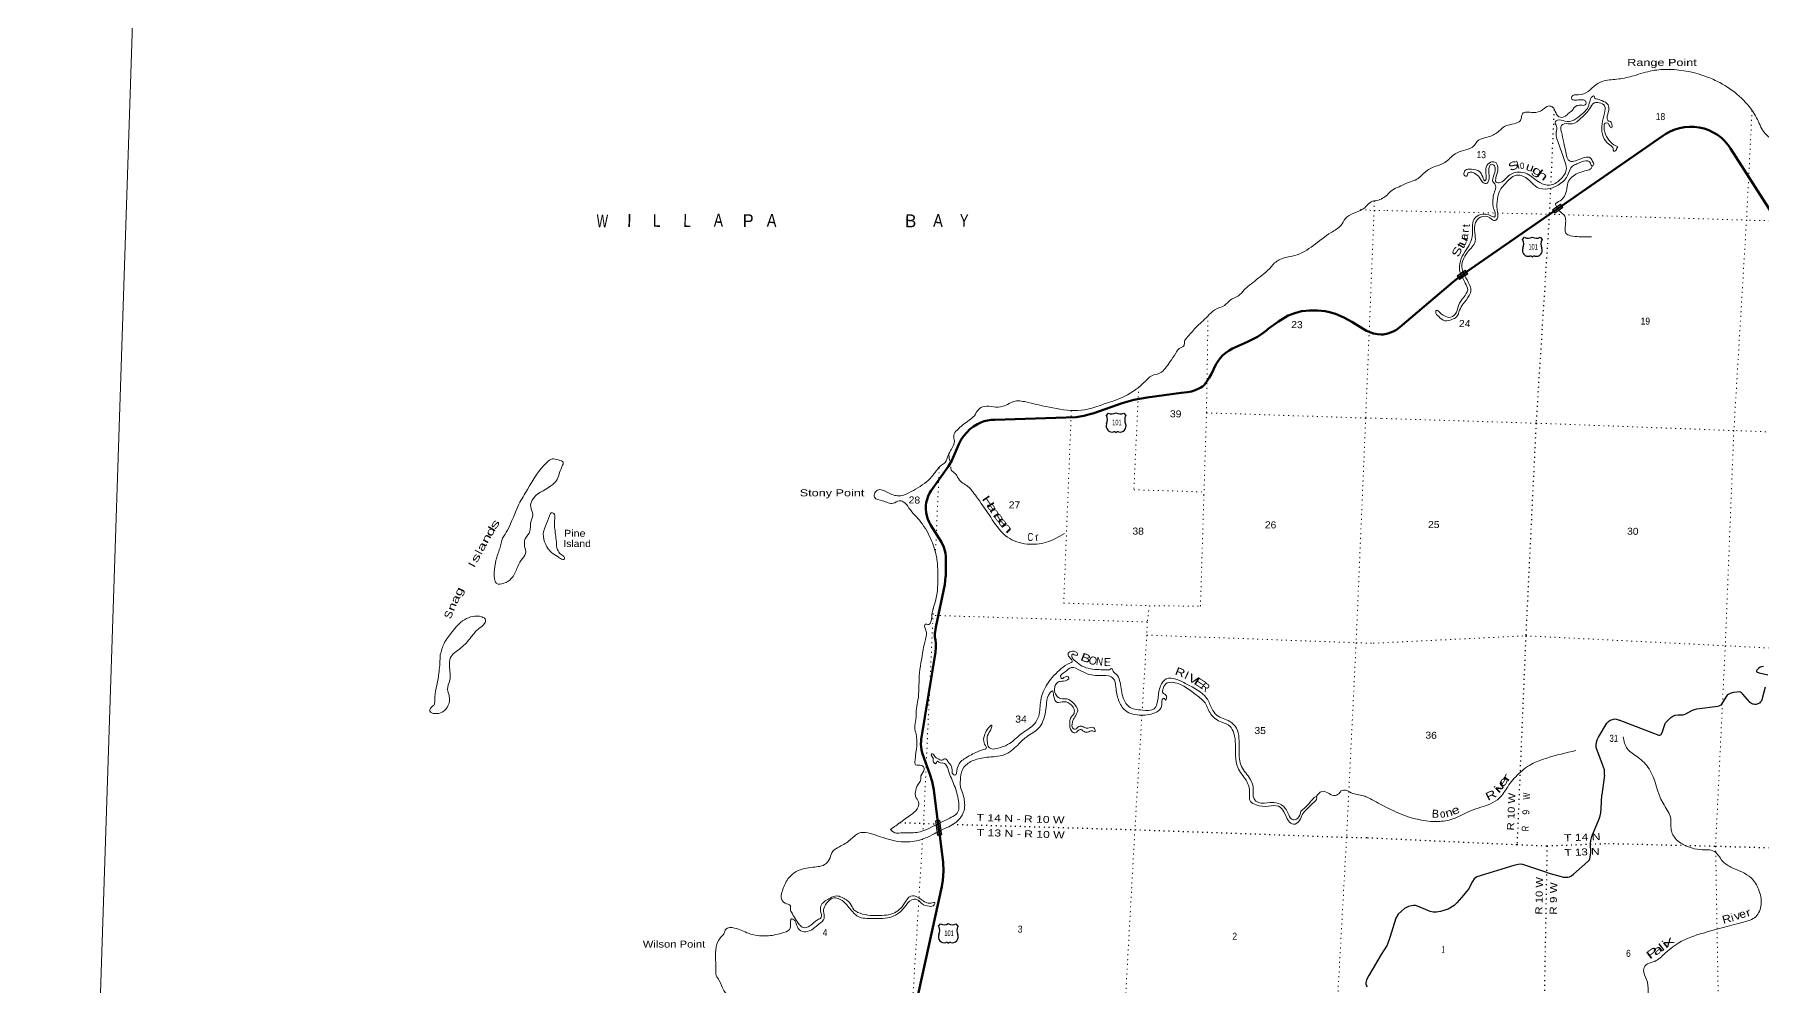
# Model space of a CAD drawing. Header units: feet. Extents: x -757852 to -501257, y -360805 to -170898.
# Drawn here: x -757852 to -714671, y -303738 to -279945 of the extents above; entities that cross this region are included whole.
import ezdxf
from ezdxf.enums import TextEntityAlignment as Align

# ---------------------------------------------------------------- set-up
doc = ezdxf.new("R2010")
doc.units = ezdxf.units.FT
doc.header["$LTSCALE"] = 80
doc.linetypes.add('DOTTED', pattern=[1.5, 0.3, -1.2])
for name, color, linetype, lineweight in [('16', 7, 'Continuous', 25), ('20', 7, 'Continuous', 70), ('29', 7, 'Continuous', 25), ('39', 7, 'Continuous', 13), ('4', 7, 'Continuous', 13), ('41', 7, 'Continuous', 13), ('57', 7, 'Continuous', 13), ('6', 7, 'DOTTED', 25), ('7', 7, 'DOTTED', 13)]:
    doc.layers.add(name, color=color, linetype=linetype, lineweight=lineweight)
doc.layers.add('42', color=7, linetype='Continuous')

msp = doc.modelspace()

# ---------------------------------------------------------------- linework, layer by layer
at = {"layer": '16'}
for p, q in [((-720664.41, -285071.01), (-720613.1, -285012.25)), ((-720421.34, -285006.28), (-720421.62, -285006.48)), ((-720229.25, -285012.16), (-720177.86, -285071.01)), ((-731066.4, -289463.56), (-731015.09, -289404.8)), ((-730823.33, -289398.83), (-730823.61, -289399.03)), ((-730631.24, -289404.71), (-730579.85, -289463.56)), ((-735260.94, -302230.15), (-735209.63, -302171.39)), ((-735017.87, -302165.42), (-735018.15, -302165.62)), ((-734825.78, -302171.3), (-734774.39, -302230.15))]:
    msp.add_line(p, q, dxfattribs=at)
for centre, radius, start, end in [((-720518.2, -285336.54), 151.42, 159.09177, 283.81923), ((-720857.39, -285181.64), 222.05, 332.97043, 29.75871), ((-720522.02, -284854.59), 182.07, 239.97227, 303.45418), ((-720320.24, -284855.09), 181.52, 236.33975, 300.08743), ((-720320.25, -284854.59), 182.07, 236.54582, 236.59441), ((-720324.08, -285336.54), 151.42, 256.18077, 20.90823), ((-719984.89, -285181.64), 222.05, 150.24129, 207.02957), ((-730920.19, -289729.09), 151.42, 159.09177, 283.81923), ((-731259.38, -289574.19), 222.05, 332.97043, 29.75871), ((-730924.01, -289247.14), 182.07, 239.97227, 303.45418), ((-730722.23, -289247.64), 181.52, 236.33975, 300.08743), ((-730722.24, -289247.14), 182.07, 236.54582, 236.59441), ((-730726.07, -289729.09), 151.42, 256.18077, 20.90823), ((-730386.88, -289574.19), 222.05, 150.24129, 207.02957), ((-735453.92, -302340.78), 222.05, 332.97043, 29.75871), ((-735118.55, -302013.73), 182.07, 239.97227, 303.45418), ((-734916.77, -302014.23), 181.52, 236.33975, 300.08743), ((-734916.78, -302013.73), 182.07, 236.54582, 236.59441), ((-734581.42, -302340.78), 222.05, 150.24129, 207.02957), ((-735114.73, -302495.68), 151.42, 159.09177, 283.81923), ((-734920.61, -302495.68), 151.42, 256.18077, 20.90823)]:
    msp.add_arc(centre, radius, start, end, dxfattribs=at)
for centre, major_axis, start_param, end_param in [((-720462.86, -285535.36), (-19.56, 51.67), 4.95877769, 6.28318531), ((-720379.41, -285535.36), (19.56, 51.67), 0, 1.32637542), ((-730864.85, -289927.91), (-19.56, 51.67), 4.95877769, 6.28318531), ((-730781.4, -289927.91), (19.56, 51.67), 0, 1.32637542), ((-735059.39, -302694.5), (-19.56, 51.67), 4.95877769, 6.28318531), ((-734975.94, -302694.5), (19.56, 51.67), 0, 1.32637542)]:
    msp.add_ellipse(centre, major_axis=major_axis, ratio=0.929097, start_param=start_param, end_param=end_param, dxfattribs=at)
at = {"layer": '20'}
for points in [[(-712141.31, -287982.52), (-715468.69, -282794.49), (-715521.84, -282716.62), (-715585.48, -282639.27), (-715606.02, -282614.31), (-715631.06, -282590.74), (-715696.36, -282529.29), (-715795.05, -282454.21), (-715901.05, -282389.86), (-716013.19, -282336.94), (-716130.25, -282296.03), (-716250.95, -282267.58), (-716373.96, -282251.9), (-716497.93, -282249.17), (-716621.51, -282259.42), (-716743.34, -282282.52), (-716862.09, -282318.23), (-716976.46, -282366.16), (-717085.19, -282425.78), (-717156.86, -282473.81), (-719683.71, -284227.03), (-722062.88, -285877.79), (-722278, -286027.05), (-722412, -286136.05), (-723730, -287258.05), (-723774.4, -287289.32), (-723834.16, -287331.26), (-723897.99, -287366.72), (-723965.16, -287395.31), (-724034.96, -287416.73), (-724063.55, -287423.26), (-724151.23, -287442.71)], [(-729036.25, -288882.71), (-729035.47, -288882.59), (-728938.76, -288863.31), (-728844.59, -288834.03), (-728754, -288795.06), (-728708.37, -288769.58), (-728665.65, -288739.46), (-728626.32, -288705.05), (-728613.64, -288692.28), (-728560.73, -288626.82), (-728494.66, -288528.21), (-728439.25, -288423.23), (-728332.08, -288195.3), (-728282.56, -288114.03), (-728222.56, -288035.08), (-728154.64, -287962.84), (-728079.53, -287898.09), (-727998.07, -287841.55), (-727911.15, -287793.83), (-727538.33, -287625.36), (-727293.28, -287496.82), (-727159.84, -287412.17), (-727058.44, -287337.37), (-727019.75, -287304.18), (-726765.07, -287114.92), (-726521.09, -286968.74), (-726359.96, -286906.92), (-726193.25, -286862.29), (-726176.57, -286858.84), (-725984.64, -286839.11), (-725791.71, -286839.55), (-725599.87, -286860.15), (-725492.38, -286880.72), (-725344.22, -286927.32), (-725133.53, -287014.61), (-724933.12, -287123.45), (-724652.51, -287299.14), (-724568.16, -287346.68), (-724479.29, -287385.15), (-724386.9, -287414.11), (-724291.98, -287433.26), (-724195.58, -287442.38), (-724151.23, -287442.71)], [(-736009.88, -305030.27), (-735182.02, -301238.83), (-735154.76, -301079.26), (-735137.03, -300855.52), (-735142.78, -300631.15), (-735228.67, -299976.5), (-735233.73, -299951.5), (-735237.09, -299926.5), (-735278.92, -299615.22), (-735282.28, -299590.22), (-735282.64, -299565.22), (-735379.9, -298823.94), (-735422.67, -298611.51), (-735476.79, -298433.96), (-735619.65, -298044.03), (-735667.69, -297898.12), (-735686.5, -297826.16), (-735697.68, -297752.62), (-735701.11, -297678.32), (-735696.76, -297604.07), (-735691.65, -297567.09), (-735340.63, -295386.23), (-735329.38, -295263.66), (-735330.31, -295172.59), (-735330.57, -295147.26), (-735332.31, -295122.59), (-735333.03, -295112.39), (-735339.27, -295071.14), (-735342.99, -295046.61), (-735348.56, -295021.14), (-735350.56, -295012), (-735354.43, -294977.26), (-735354.64, -294942.31), (-735352.81, -294923.87), (-735349.81, -294899.29), (-735346.11, -294873.87), (-735328.56, -294753.45), (-735104.78, -293688.36), (-735082.9, -293498.54), (-735081.94, -293482.02), (-735078.43, -293079.94), (-735079.91, -292992.31), (-735090.54, -292905.31), (-735110.21, -292819.9), (-735138.69, -292737.01), (-735175.69, -292657.56), (-735190.04, -292631.65), (-735458.67, -292203.13), (-735498.77, -292130.53), (-735531.07, -292054.13), (-735555.2, -291974.78), (-735570.9, -291893.35), (-735578.01, -291810.71), (-735576.44, -291727.79), (-735566.21, -291645.48), (-735547.43, -291564.7), (-735520.31, -291486.32), (-735485.15, -291411.2), (-735442.33, -291340.17), (-735438.2, -291334.14), (-735011.4, -290734.96), (-734927.76, -290590.61), (-734754.93, -290182.12), (-734748.89, -290169.2), (-734694.99, -290069.72), (-734631, -289976.43), (-734557.6, -289890.34), (-734475.6, -289812.39), (-734385.91, -289743.44), (-734289.5, -289684.24), (-734207.44, -289643.97), (-734121.61, -289612.49), (-734032.97, -289590.16), (-733942.48, -289577.22), (-733852.24, -289573.8), (-731819.63, -289504.67), (-731630.76, -289475.62), (-731445.96, -289426.98), (-731404.12, -289413.04), (-730670.1, -289161.97), (-730376.86, -289075.86), (-730049.6, -289014.55), (-729194.35, -288903.28), (-729036.25, -288882.71)]]:
    msp.add_lwpolyline(points, dxfattribs=at)
at = {"layer": '29'}
for p, q in [((-718617.8, -298459.26), (-718684.68, -298949.68)), ((-720036.22, -300895.71), (-720610.19, -300704.62))]:
    msp.add_line(p, q, dxfattribs=at)
for points in [[(-714640.03, -295741.58), (-714688.49, -295745.23), (-714724.14, -295756.21), (-714761.63, -295781.81), (-714797.29, -295814.74), (-714811.46, -295833.94), (-714816.49, -295847.66), (-714815.57, -295865.95), (-714810.55, -295872.35), (-714800.03, -295878.75), (-714753.4, -295895.22), (-714537.63, -295950.09)], [(-714603.46, -296257.36), (-714687.57, -296571.95), (-714697.63, -296597.57), (-714713.17, -296619.51), (-714728.71, -296635.97), (-714747.91, -296656.09), (-714782.65, -296676.21), (-714826.54, -296689.01), (-714861.28, -296689.93), (-714890.54, -296686.27), (-714910.66, -296681.69), (-714943.57, -296667.07), (-714971.91, -296648.78), (-714987.45, -296634.14), (-715159.34, -296429.29), (-715193.17, -296397.28), (-715216.94, -296384.48), (-715247.11, -296378.08), (-715312.03, -296378.99), (-715397.05, -296392.71), (-715480.26, -296417.4), (-715525.05, -296440.26), (-715549.74, -296461.3), (-715587.22, -296509.77), (-715689.62, -296681.69), (-715711.57, -296704.57), (-715748.13, -296721.93)], [(-718617.8, -298459.26), (-718614.42, -298383.61), (-718621.74, -298325.09), (-718669.28, -298193.4), (-718822.88, -297761.74), (-718829.28, -297703.21), (-718815.57, -297633.71), (-718798.19, -297577.01), (-718768.02, -297509.34), (-718555.91, -297154.5), (-718516.59, -297112.43), (-718476.37, -297085), (-718446.2, -297070.37), (-718392.25, -297053.9), (-718352.02, -297052.07), (-718321.85, -297059.39), (-718249.55, -297085.2)], [(-717291.59, -297449.19), (-717383.8, -297417.88), (-718249.55, -297085.2)], [(-717291.59, -297449.19), (-717257.62, -297458.12), (-717233.85, -297456.29), (-717220.14, -297452.64), (-717204.6, -297439.83), (-717191.8, -297423.37), (-717179.91, -297386.79), (-717103.11, -297167.31), (-717089.4, -297145.36), (-717071.11, -297119.75), (-716997.05, -297046.59), (-716959.57, -297013.67), (-716906.54, -296980.74), (-716854.42, -296958.8), (-716777.62, -296951.48), (-716656.94, -296947.82), (-716623.11, -296938.68), (-716588.37, -296920.39), (-716415.57, -296830.77), (-716370.77, -296812.47), (-716309.51, -296801.5), (-715786.54, -296735.66), (-715748.13, -296721.93)], [(-720036.22, -300895.71), (-719641.16, -301002.79), (-719578.06, -301010.1), (-719537.83, -301008.27), (-719494.87, -300995.47), (-719444.57, -300969.87), (-719392.47, -300933.29), (-719037.73, -300618.69), (-718993.83, -300569.3), (-718982.86, -300549.18), (-718971.9, -300508.95), (-718960.93, -300388.23), (-718964.59, -300161.43), (-718955.44, -300086.44), (-718931.67, -299993.16), (-718752.47, -299546.88), (-718727.78, -299475.54), (-718713.15, -299402.38), (-718697.62, -299287.15), (-718684.68, -298949.68)], [(-720610.19, -300704.62), (-720656.91, -300690.02), (-720724.56, -300682.71), (-720777.59, -300686.36), (-720885.47, -300711.97), (-721807.07, -300997.3), (-721871.08, -301048.51), (-721916.79, -301114.36), (-722019.19, -301304.58), (-722187.42, -301516.75), (-722308.1, -301652.1), (-722377.59, -301714.28), (-722527.53, -301809.39), (-722714.04, -301860.61), (-722816.44, -301878.9), (-722896.9, -301882.56), (-722977.36, -301867.92), (-723094.39, -301816.71), (-723291.87, -301728.92), (-723339.41, -301717.94), (-723390.61, -301714.28), (-723441.81, -301721.6), (-723518.61, -301743.55), (-723613.7, -301791.1), (-723686.84, -301853.29), (-723770.96, -301930.11), (-723833.13, -302028.88), (-723979.41, -302511.74), (-724052.56, -302701.96), (-724198.84, -302943.4), (-724506.04, -303462.84)], [(-724506.04, -303462.84), (-724566.38, -303576.24), (-724585.58, -303649.41), (-724585.58, -303675.01), (-724577.35, -303696.96), (-724565.46, -303722.57), (-724547.18, -303744.52)]]:
    msp.add_lwpolyline(points, dxfattribs=at)
at = {"layer": '39'}
msp.add_line((-735003.71, -290438.95), (-734990.46, -290587.88), dxfattribs=at)
for points in [[(-724040.93, -283953.65), (-724021.74, -283923.8), (-723993.43, -283893.44), (-723666.5, -283708.11), (-723469.62, -283622.84), (-723307.7, -283563.62), (-723082.97, -283365.31), (-722803.17, -283223.93), (-722610.28, -283144.66), (-722350.58, -282927.3), (-722144.69, -282840.02), (-721919.81, -282758.71), (-721764.04, -282588.5), (-721563.14, -282514.22), (-721305.3, -282399.86), (-721081.54, -282227.56), (-720720.73, -282090.06), (-720688.86, -281994.02), (-720669.95, -281925.99), (-720404, -281892.62), (-720163.09, -281823.29), (-720008.22, -281730.08), (-719917.18, -281757.95), (-719828.97, -281909.83), (-719754.85, -281999.73), (-719595.87, -281987.51), (-719511.98, -281906.4), (-719432.06, -281849.29), (-719376.16, -281772.21), (-719204.25, -281710.97), (-719101.26, -281702.83), (-719091.4, -281600.82), (-719167.43, -281578.92), (-719308.42, -281582.12), (-719430.46, -281558.28), (-719435.54, -281495.29), (-719273.6, -281450.07), (-719028.71, -281370.73), (-718832.95, -281199.46), (-718630.08, -281105.18), (-718263.15, -281055.68), (-717886.26, -280973.16), (-717415.43, -280847.51), (-717002.47, -280816.94), (-716047.21, -281006.63), (-715736.02, -281147.2), (-714870.94, -281931.01), (-714769.68, -282119.87), (-714684.43, -282299.75), (-713652.35, -283088.34), (-713469.08, -283279.08), (-713253, -283339.79), (-713120.97, -283360.6), (-713109, -283445.05)], [(-718286, -282754.05), (-718418, -282676.05), (-718564, -282493.05), (-718629, -282253.05), (-718600, -282158.05), (-718536, -282159.05), (-718488, -282233.05), (-718449, -282279.05), (-718426, -282253.05), (-718438, -282178.05), (-718465, -282119.05), (-718519, -282106.05), (-718551, -282040.05), (-718511, -281840.05), (-718529, -281701.05), (-718683, -281596.05), (-718822, -281553.05), (-718862, -281540.05), (-718873, -281481.05), (-718921, -281494.05), (-718987, -281619.05), (-719046, -281790.05), (-719185, -281937.05), (-719384, -282082.05), (-719606, -282110.05), (-719792, -282082.05), (-719850, -282131.05), (-719817, -282240.05), (-719824, -282393.05), (-719750, -282711.05), (-719620, -283090.05), (-719568, -283290.05), (-719725, -283571.05), (-719990, -283709.05), (-720236, -283645.05), (-720553, -283426.05), (-720771, -283382.05), (-721044, -283502.05), (-721233, -283646.05), (-721327, -283631.05), (-721330, -283518.05), (-721281, -283300.05), (-721329, -283152.05), (-721467, -283138.05), (-721571, -283256.05), (-721582, -283426.05), (-721578, -283559.05), (-721603, -283601.05), (-721661, -283504.05), (-721745, -283369.05), (-721939, -283311.05), (-722064, -283320.05), (-722133, -283422.05), (-722091, -283486.05), (-722048, -283469.05), (-722032, -283409.05), (-721977, -283384.05), (-721834, -283431.05), (-721713, -283559.05), (-721643, -283654.05), (-721551, -283657.05), (-721506, -283581.05), (-721506, -283418.05), (-721501, -283262.05), (-721461, -283192.05), (-721383, -283211.05), (-721347, -283298.05), (-721389, -283482.05), (-721405, -283621.05), (-721349, -283693.05), (-721336, -283758.05), (-721377, -283911.05), (-721408, -284085.05), (-721388, -284291.05), (-721346, -284450.05), (-721368, -284507.05), (-721428, -284489.05), (-721621, -284431.05), (-721800, -284483.05), (-721897, -284598.05), (-721915, -284807.05), (-721941, -285066.05), (-722041, -285272.05), (-722172, -285488.05), (-722242, -285733.05), (-722217, -285911.05), (-722166.04, -286015.09)], [(-722108.89, -285973.93), (-722175.38, -285804.3), (-722041, -285387.05), (-721850, -285113.05), (-721860, -284901.05), (-721840, -284646.05), (-721718, -284509.05), (-721485, -284522.05), (-721352, -284592.05), (-721292, -284532.05), (-721294, -284379.05), (-721301, -284129.05), (-721243, -283865.05), (-721055, -283629.05), (-720852, -283470.05), (-720697, -283468.05), (-720487, -283599.05), (-720297, -283764.05), (-720037, -283804.05), (-719810, -283728.05), (-719568, -283518.05), (-719466, -283295.05), (-719418, -283234.05), (-719305, -283177.05), (-719082, -283101.05), (-719000, -283120.05), (-718965, -283171.05), (-718937, -283228.05), (-718886, -283194.05), (-718923, -283100.05), (-718981, -283018.05), (-719081, -283013.05), (-719341, -283098.05), (-719492, -283105.05), (-719579, -282914.05), (-719696, -282375.05), (-719694, -282222.05), (-719626, -282178.05), (-719423, -282178.05), (-719208, -282039.05), (-718988, -281794.05), (-718871, -281652.05), (-718749, -281650.05), (-718614, -281728.05), (-718617, -281907.05), (-718677, -282177.05), (-718671, -282437.05), (-718554, -282648.05), (-718425, -282752.05), (-718404, -282795.05), (-718386, -282862.05), (-718331, -282840.05), (-718315, -282800.05), (-718286, -282754.05)], [(-718924.39, -283223.51), (-718951, -283292.05), (-719069, -283345.05), (-719366, -283457.05), (-719494, -283574.05), (-719551, -283744.05), (-719603, -283951.05), (-719695, -284075.05), (-719833.81, -284169.55), (-719842.84, -284184.62), (-719834.81, -284207.71), (-719756, -284342.05)], [(-724040.93, -283953.65), (-724306.24, -284092.81), (-724449.52, -284124.17), (-724578.55, -284246.29), (-724883.15, -284407.17), (-725092.87, -284545.8), (-725206.8, -284716.47), (-725447.41, -284892.69), (-726357.04, -285467.91), (-726615.4, -285527.16), (-726861.07, -285655.03), (-727035.65, -285844.61), (-727225.62, -285999.71), (-727415.54, -286152.8), (-727623.98, -286327.64), (-727767.59, -286475.61), (-727968.63, -286582.23), (-728115.98, -286716.05), (-728353.17, -286821.97), (-728539.4, -286991.22), (-728832.28, -287268.95), (-729056.43, -287525.91), (-729114.4, -287611.23), (-729124.57, -287717.59), (-729246.64, -287793.6), (-729331.36, -287910.56), (-729480.36, -288126.78), (-729722.99, -288403.49), (-729929.33, -288473.82), (-730109.13, -288623.09), (-730344.28, -288827.57), (-730883.57, -289100.26), (-731198.23, -289205.15), (-731612, -289325.37), (-732312.59, -289295.49), (-733028.72, -289138.64), (-733347.61, -289110.25), (-733651.52, -289236.96), (-733890.92, -289252.36), (-734117.67, -289237.84), (-734266.01, -289321.38), (-734365.47, -289472.22), (-734494.3, -289584.29), (-734798.62, -289831.64), (-734879.45, -289954.71), (-734864.48, -290109.82), (-734934.74, -290307.49), (-735018.22, -290462.67), (-735094.07, -290638.11), (-735189.91, -290708.61), (-735319.38, -290852.83), (-735561.97, -291127.53), (-735775.83, -291272.11), (-736005.44, -291400.29), (-736213.87, -291474.6), (-736497.81, -291406.68), (-736757.37, -291325.17), (-736851.24, -291397.71), (-736857.56, -291512.19), (-736664.36, -291596.42), (-736392.39, -291660.08), (-736244.53, -291600.66), (-736142.51, -291622.78), (-735999, -291780.42), (-735704.64, -292130.03), (-735436.72, -292595.74), (-735306.65, -293022.54), (-735278.19, -293407.13), (-735340.54, -294111.62), (-735420.7, -294401.59), (-735451.2, -294620.14), (-735506.8, -294687.41), (-735593.04, -294679.68), (-735589.55, -294806.42), (-735559.51, -294911.56), (-735588.65, -295061.78), (-735644.18, -295326.09), (-735741.79, -295985.66), (-735775.77, -296578.12), (-735814.19, -296790.49), (-735827.78, -297067.69), (-735855.84, -297264.18), (-735822.75, -297417.64), (-735848.06, -298078.63), (-735834.45, -298201.55), (-735679.97, -298212.63), (-735615.59, -298308.4), (-735701.36, -298477.61), (-735707.55, -298586.06), (-735780.1, -298697.23), (-735838, -298879.06), (-735834.11, -298985.69), (-735760.49, -299121.85), (-735767.09, -299250.4), (-735913.15, -299420.44), (-736202.61, -299627.87), (-736457.48, -299813.86)], [(-719756, -284342.05), (-719698, -284395.05), (-719610, -284483.05), (-719588, -284600.05), (-719601, -284801.05), (-719582, -284908.05), (-719468, -284974.05), (-719249, -284998.05), (-718944, -285001.05)], [(-722166.04, -286015.09), (-722097, -286156.05), (-722036, -286329.05), (-722137, -286507.05), (-722264, -286717.05), (-722347, -286936.05), (-722506, -287014.05), (-722647, -286959.05), (-722749, -286878.05), (-722824, -286839.05), (-722835, -286871.05), (-722760, -286996.05)], [(-722760, -286996.05), (-722607, -287099.05), (-722429, -287064.05), (-722314, -287003.05), (-722239, -286830.05), (-722148, -286676.05), (-721999, -286465.05), (-721957, -286327.05), (-721997, -286185.05), (-722108.89, -285973.93)], [(-746154.22, -292529.51), (-746033.74, -292332.83), (-745745.46, -291683.05), (-745533.1, -291313.25), (-745043.34, -290635.26), (-744915.12, -290553.34), (-744760.92, -290578.49), (-744639.54, -290637.18), (-744667.5, -290729.12), (-744729.05, -290892.78), (-744794.81, -291066.41), (-744948.75, -291228.25), (-745415.92, -291580.96), (-745453.52, -291753.13), (-745403.13, -291945.13), (-745453.59, -292157.26), (-745471.6, -292353.95), (-745588.02, -292548.7), (-745603.98, -292743.41), (-745579.25, -292912.79), (-745693.1, -293079.44), (-745797.87, -293294.53), (-745937.47, -293543.11), (-746122.65, -293660.1), (-746303.6, -293666.59), (-746348.26, -293589.31), (-746362.39, -293391.99), (-746320.07, -293085.2), (-746225.73, -292789.48), (-746154.22, -292529.51)], [(-734951.61, -290752.98), (-734943.05, -290822.04), (-734836.7, -290928.69), (-734735.29, -291081.48), (-734495.9, -291267.15), (-734452.57, -291310.22)], [(-734452.57, -291310.22), (-734231.51, -291608.12), (-733917.31, -292070.72), (-733536.32, -292508.49), (-733049.5, -292678.93), (-732564.36, -292632.18), (-732116.04, -292417.83)], [(-744858.88, -292257.44), (-744852.6, -292044.44), (-744874.16, -291917.34), (-744940.16, -291901.97), (-744981.78, -291973.53), (-745081.33, -292228.93), (-745137.54, -292426.88), (-745076.58, -292693.48), (-744929.91, -292893.41), (-744763.34, -293003.25), (-744650.07, -293065.8), (-744609.66, -293054.53), (-744624.52, -292993.92), (-744713.57, -292925.81), (-744781.84, -292823.94), (-744812.12, -292630.32), (-744858.88, -292257.44)], [(-747711.55, -295446.41), (-747615.49, -295164.81), (-747416.84, -294877.18), (-747109.34, -294571.59), (-746902.75, -294489.2), (-746675.97, -294501.71), (-746580.86, -294567.92), (-746604.85, -294661.94), (-746758.3, -294799.67), (-746937.13, -295001.23), (-747203.99, -295283.49), (-747462.08, -295529.74), (-747482.05, -295724.38), (-747477.22, -296084.37), (-747532.02, -296312.5), (-747491.11, -296476.17), (-747511.89, -296711), (-747661.93, -296878.95), (-747849.55, -296917.48), (-747970.93, -296858.79), (-747953.25, -296778.71), (-747877.57, -296711.84), (-747847.31, -296505.35), (-747801.22, -296210.69), (-747742.19, -295872.06), (-747711.55, -295446.41)], [(-735218.21, -299652.39), (-734942.51, -299509.92), (-734797.78, -299406.21), (-734761.57, -299103.32), (-734866.22, -298711.2), (-735007.7, -298352.53), (-735088.71, -298184.06), (-735140.36, -298154.89), (-735234.55, -298142.99), (-735296.17, -298109.6), (-735325.49, -298169.34), (-735382.97, -298130.01), (-735397.14, -298035.23), (-735437.3, -297933.91), (-735410.99, -297924.38), (-735352.07, -297991.89), (-735282.78, -298043.52), (-735173.05, -298081.87), (-735089.94, -298045.3), (-735025.08, -298116.95), (-734979.93, -298170.12), (-734922.71, -298322.04), (-734906.73, -298426.9), (-734853.15, -298460.13), (-734791.52, -298292.45), (-734617.9, -298050.57), (-734327.36, -297889.41), (-734098.6, -297803.44), (-734070.28, -297793.94), (-734108.23, -297682.61), (-734103.27, -297435.4), (-734015.69, -297276.28), (-733927.96, -297209.64), (-733941.59, -297287.79), (-734033.54, -297464.92), (-734039.1, -297641.75), (-734003.2, -297755.05), (-733931.74, -297798.68), (-733772.68, -297781.71), (-733533.84, -297693.92), (-733198.98, -297427.07), (-732866.42, -297174.25), (-732758.04, -296979.34), (-732708.04, -296590.26), (-732538.99, -296175.38), (-732193.8, -295794.13), (-731978.01, -295653.61), (-731921.09, -295620.55), (-731995.07, -295502.48), (-732019.37, -295411.53), (-731911.8, -295357.35), (-731790.66, -295428.09), (-731793.53, -295460.51), (-731841.47, -295457.25), (-731923.41, -295435.53), (-731930.32, -295479.63), (-731840.52, -295610.08), (-731670.14, -295730.05), (-731245.98, -295818.82), (-731036.01, -295825.68), (-730989.4, -295821.79), (-730942.78, -295794.6), (-730880.62, -295883.95), (-730816.4, -295937.86), (-730737.04, -296088.21), (-730656.77, -296493.92), (-730507.05, -296742.17), (-730167.28, -296831.29), (-729873.25, -296796.87), (-729775.55, -296533.39), (-729711.06, -296223.01), (-729571.02, -296052.86), (-729333.95, -296053.5), (-729065.24, -296179.43), (-728559.96, -296531.18), (-728430.52, -296789.08), (-728307.34, -296958.39), (-727981, -297115.61), (-727817.53, -297279.67), (-727752.23, -297530.28), (-727738.61, -298053.3), (-727688.14, -298241.28), (-727469.41, -298555.23), (-727396.2, -298812.01), (-727376.82, -299047.64), (-727266.16, -299140.29), (-726970.77, -299138.07), (-726659, -299220.61), (-726508.83, -299446.74), (-726400.91, -299575.54), (-726285.55, -299533.57), (-726205.64, -299356.2)], [(-726205.64, -299356.2), (-726037.85, -299204.69), (-725869.34, -299017), (-725822.58, -298989.77), (-725809.25, -299026.22), (-725904.29, -299157.05), (-726072.37, -299322.64), (-726162.91, -299429.43), (-726238.48, -299590.8), (-726391.04, -299684.3), (-726513.9, -299599.45), (-726629.93, -299373.99), (-726763.76, -299234.63), (-727014.88, -299233.71), (-727325.66, -299201.45), (-727468.52, -299112.18), (-727486.3, -298896.7), (-727576.46, -298583.28), (-727783.01, -298263.54), (-727837.54, -297976.96), (-727880.4, -297409.13), (-727981.32, -297232.22), (-728180.27, -297133.8), (-728455.56, -296935.36), (-728600.54, -296651.02), (-728817.63, -296455.74), (-729349.87, -296145.68), (-729542.87, -296151.93), (-729648.08, -296288.59), (-729650.38, -296403.15), (-729592.94, -296444.5), (-729560.45, -296527.57), (-729589.74, -296585.3), (-729610.9, -296538.64), (-729647.05, -296537.93), (-729678.63, -296710.22), (-729814.61, -296878.45), (-730191.87, -296955.47), (-730589.44, -296843.09), (-730759.04, -296584.4), (-730828.75, -296253.29), (-730894.77, -296038.86), (-731012.05, -295976.23), (-731285.11, -295966.84), (-731702.68, -295850.04), (-731946.05, -295762.82), (-732097.01, -295876.46), (-732208.28, -296015.01), (-732186.67, -296039.57), (-732055, -295985.86), (-732001.46, -296021.1), (-732141.81, -296106.8), (-732266.77, -296126.46), (-732342.97, -296219.45), (-732362.86, -296309.54), (-732315.72, -296463.28), (-732200.76, -296541.94), (-732042.23, -296551.1), (-731913.33, -296636.07), (-731783.05, -296851.76), (-731854.27, -296997.13), (-731913.21, -297130.68), (-731890.49, -297300.02), (-731838.43, -297309.09), (-731756.64, -297238.32), (-731654.3, -297244.35), (-731568.67, -297282.23), (-731415.55, -297261.12), (-731352.13, -297304.59), (-731349.36, -297366.97), (-731409.33, -297351.72), (-731536.5, -297381.38), (-731650.41, -297350.99), (-731709.94, -297313.63), (-731850.29, -297399.33), (-731941.7, -297349.28), (-731979.93, -297151.49), (-731963.53, -297035.19), (-731874.67, -296912.28), (-731874.59, -296807.73), (-732027.97, -296641.85), (-732119.95, -296619.94), (-732299.18, -296640.54), (-732384.04, -296463.94), (-732415.93, -296350.72), (-732468.99, -296391.9), (-732558.42, -296643.47), (-732650.08, -297106.12), (-732760.15, -297284.91), (-733065.92, -297504.08), (-733282.87, -297702.88), (-733617.28, -297947.62), (-734052.5, -298009.43), (-734381.56, -298087.4), (-734626.07, -298257.51), (-734711.56, -298513.18), (-734714.31, -298750.38)], [(-718153.53, -297496.54), (-718048.12, -297794.4), (-717784.82, -298009.03), (-717503.42, -298297.65), (-717155.24, -299159.17), (-716970.76, -299504.92), (-716938.25, -299878.87), (-716769.93, -300111.64), (-716518.74, -300249.3), (-716222.64, -300317.89), (-715871.58, -300362.4), (-715673.26, -300596.13), (-715457.04, -300754.83), (-714945.66, -301030.13), (-714766.28, -301309.89), (-714703.75, -301692.8), (-714839.34, -301993.99), (-715144.15, -302128.41), (-716147.77, -302402.79), (-716761.44, -302647.63), (-717135.04, -302940.15), (-717397.78, -303126.51), (-717585.68, -303202.77), (-717642.5, -303332.84), (-717569.18, -303563.74), (-717525.78, -303853.68), (-717768.93, -304473.02), (-717876.69, -304643.17), (-717835.52, -304771.11), (-717895.4, -304858.19), (-717954.31, -304923.27), (-717888.16, -305029.18), (-718005.13, -305055.34), (-718143.04, -305118.53), (-718340.04, -305118.81), (-718522.92, -305208.06), (-718556.75, -305326.1), (-718439.51, -305502.94), (-718468.32, -305638.98), (-718492.2, -305727.02), (-718348.04, -305846.82), (-718221.74, -306060.64), (-718272.41, -306300.71), (-718233.02, -306589.66), (-718183.69, -306827.59), (-718549.81, -307466.1), (-718571.52, -307674.13), (-718452.26, -307863.96), (-717908.47, -308437.21), (-717714, -308778.95), (-717634.64, -309039.84), (-717626.36, -309243.83), (-717650.28, -309307.86), (-717701.17, -309382.93)], [(-724518.19, -299020.4), (-724126.14, -299231.76), (-723631.83, -299457.08), (-722735.62, -299612.85), (-722366.72, -299536.34), (-721956.99, -299344.78), (-721467.23, -299171.1), (-721243.42, -299026.79), (-721034.81, -298745.51), (-720761.26, -298419.13), (-720396.62, -298158.63), (-720058.8, -298028.16), (-719334.05, -297841.17)], [(-734714.31, -298750.38), (-734616.4, -299078.03), (-734649.33, -299417.17), (-734830.54, -299636.78), (-735196.5, -299831.17)], [(-725815.9, -298993.66), (-725685.44, -298863.79), (-725535.42, -298896.9), (-725394.12, -298964.02), (-725287.19, -298942), (-725236.09, -298898.77), (-725202.95, -298849.16)], [(-725202.95, -298849.16), (-725140.33, -298832.3), (-724944.76, -298898.48), (-724640.9, -298974.83), (-724518.19, -299020.4)], [(-736457.48, -299813.86), (-736396.47, -299877.39), (-736204.07, -299901.28), (-735884.5, -299895.51), (-735522.87, -299796.07), (-735218.21, -299652.39), (-735325.87, -299708.02)], [(-735196.5, -299831.17), (-735370.72, -299923.72), (-735812.26, -300100.01), (-736252.53, -300113.45), (-736784.13, -299972.3), (-737255.01, -299908.74), (-737467.27, -300073.46), (-737737.92, -300245.06), (-737904.99, -300360.4), (-737972.52, -300521.93), (-738073.95, -300670.73), (-738399.19, -300758.82), (-738815.25, -300867.25), (-739023.82, -301048.12), (-739162.41, -301346.98), (-739195.64, -301501.15), (-739096.28, -301655.91), (-738962.93, -301718.85), (-738959.16, -301831.52), (-738931.25, -301879.71)], [(-738931.25, -301879.71), (-738735.38, -302193.82), (-738638.42, -302268.11), (-738480.88, -302226.98), (-738282.88, -302072.04), (-738191.3, -302013.52), (-738210.04, -301846.27), (-738184.93, -301695.97), (-737966.61, -301529.36), (-737806.78, -301474.2), (-737684.91, -301508.77), (-737469.07, -301665.83), (-737373.72, -301820.51), (-737162.89, -301927.2), (-736619.03, -301958.02), (-736405.25, -301917.99), (-736110.77, -301660.4), (-735950.41, -301478.58), (-735782.19, -301506.02), (-735669.21, -301582.64), (-735555.98, -301647.19), (-735411.3, -301646.02), (-735354.9, -301639.09), (-735368.12, -301697.14), (-735493.45, -301734.88), (-735676.92, -301666.93), (-735807.42, -301561.82), (-735928.16, -301571.51), (-736108.73, -301758.96), (-736424.86, -301994.01), (-736907.96, -302038.79), (-737272.63, -301989.38), (-737475.62, -301792.37), (-737704.24, -301570.72), (-737831.89, -301523.97), (-738084.43, -301693.93), (-738133.93, -301857.82), (-738119.44, -302037.05), (-738250.84, -302177.22), (-738493.42, -302351.39), (-738662.4, -302362.14), (-738788.76, -302251.07), (-738899.41, -302057.89), (-738937.45, -302051.11), (-738957.14, -302131.14), (-738988.92, -302313.48), (-739181.65, -302406.2), (-739560.75, -302475.14), (-740009.5, -302410.01), (-740358.46, -302278.48), (-740576.01, -302306.37), (-740626.51, -302419.98), (-740706.77, -302514.91), (-740798.48, -302679.98), (-740836.5, -302972.78), (-740825.52, -303326.87), (-740816.17, -303461.76), (-740742.31, -303585.87), (-740628.78, -303835.41), (-740474.27, -304045.54), (-740197.04, -304748.68), (-740028.41, -305156.14), (-739948.49, -305378.88), (-739812.75, -305723.36), (-739397.17, -306139.69), (-739175.25, -306194.33), (-739023.67, -306249.59), (-738807.52, -306191.51), (-738481.44, -306061.21), (-738308.62, -305859.53), (-738216.2, -305358.7), (-738061.1, -305138.57), (-737908.18, -305127.51), (-737837.1, -305289.76), (-737929.58, -305593.55), (-738014.79, -305734.62), (-737952.75, -305946.96), (-737811.85, -306034.18), (-737471.91, -306014.73), (-737065.98, -306010.66), (-736624.27, -306226.45), (-736429.05, -306304.63)]]:
    msp.add_spline(points, degree=3, dxfattribs=at)
at = {"layer": '4'}
msp.add_lwpolyline([(-751809.62, -170897.83), (-720494.9, -171910.43), (-689178.81, -172879.95), (-657861.41, -173806.4), (-626542.79, -174689.77), (-595222.97, -175530.05), (-563902.02, -176327.26), (-532580.01, -177081.38), (-501256.99, -177792.41), (-505285.46, -360804.74), (-536860.21, -360087.99), (-568433.95, -359327.81), (-600006.62, -358524.19), (-631578.15, -357677.16), (-663148.48, -356786.69), (-694717.56, -355852.8), (-726285.32, -354875.48), (-757851.71, -353854.74)], close=True, dxfattribs=at)
msp.add_lwpolyline([(-751809.62, -170897.83), (-720494.9, -171910.43), (-689178.81, -172879.95), (-657861.41, -173806.4), (-626542.79, -174689.77), (-595222.97, -175530.05), (-563902.02, -176327.26), (-532580.01, -177081.38), (-501256.99, -177792.41), (-505285.46, -360804.74), (-536860.21, -360087.99), (-568433.95, -359327.81), (-600006.62, -358524.19), (-631578.15, -357677.16), (-663148.48, -356786.69), (-694717.56, -355852.8), (-726285.32, -354875.48), (-757851.71, -353854.74)], close=True, dxfattribs=at)
at = {"layer": '57'}
for p, q in [((-735335.91, -299597.55), (-735229, -299583.19)), ((-735326.94, -299604.41), (-735235.87, -299592.18)), ((-735180.8, -299946.33), (-735288.64, -299960.82))]:
    msp.add_line(p, q, dxfattribs=at)
for points in [[(-719921.21, -284326.3), (-719714.94, -284185.04), (-719655.61, -284271.68), (-719861.89, -284412.93)], [(-719910.08, -284328.38), (-719717.02, -284196.16), (-719666.73, -284269.6), (-719859.8, -284401.8)], [(-722301.04, -285978.21), (-722095.73, -285835.56), (-722035.82, -285921.78), (-722241.12, -286064.44)], [(-722289.91, -285980.21), (-722097.73, -285846.68), (-722046.94, -285919.77), (-722239.11, -286053.31)]]:
    msp.add_lwpolyline(points, close=True, dxfattribs=at)
for points in [[(-735335.91, -299597.55), (-735311.55, -299782.02), (-735288.64, -299960.82)], [(-735281.72, -299951.82), (-735303.62, -299780.99), (-735326.94, -299604.41)], [(-735235.87, -299592.18), (-735219.48, -299714.76), (-735190.94, -299918.57), (-735189.35, -299939.41), (-735281.72, -299951.82)], [(-735229, -299583.19), (-735211.55, -299713.68), (-735182.98, -299917.71), (-735180.8, -299946.33)]]:
    msp.add_lwpolyline(points, dxfattribs=at)
at = {"layer": '6'}
msp.add_line((-719877.62, -281815.77), (-719964.08, -283706.29), dxfattribs=at)
for points in [[(-719967.96, -283791.12), (-719997.5, -284437.07), (-720328.31, -289659.53), (-720586, -294973.89), (-720803.82, -300192.19)], [(-736222.03, -299641.88), (-735635, -299663.05), (-735330.85, -299672.04)], [(-734910.86, -299684.44), (-730354, -299819.05), (-725063, -300008.05), (-724549.21, -300018.04)], [(-724549.21, -300018.04), (-720803.82, -300192.19), (-720053.78, -300221.16), (-718521.86, -300164.05), (-715841.76, -300230.36), (-710543.55, -300384.07), (-705288.35, -300522.84), (-699994.16, -300654.56), (-694752.95, -300803.35), (-693054, -300856.05)], [(-720053.78, -300221.16), (-720151.44, -305558.3), (-720330.81, -309299.13)]]:
    msp.add_lwpolyline(points, dxfattribs=at)
at = {"layer": '7'}
for p, q in [((-724053.2, -284345.04), (-721355.58, -284406.25)), ((-735243.26, -290767.83), (-735336.55, -292881.81)), ((-730043, -294628.05), (-735430.72, -294463.05)), ((-735658.71, -300048.93), (-735749.57, -301527.8))]:
    msp.add_line(p, q, dxfattribs=at)
for points in [[(-714930.81, -281840.21), (-715068.29, -284581.28), (-715385.05, -289843.73), (-715599.65, -295222.03), (-715841.76, -300230.36), (-715744.2, -305724.23), (-715858.98, -309439.33)], [(-724370.18, -284106.31), (-724376, -284345.05), (-724586, -289530.05), (-724825, -295147.05), (-725063, -300008.05), (-725354.75, -305257.82), (-725563.24, -309133.96)], [(-724719.69, -284321.1), (-724376, -284345.05), (-724053.2, -284345.04)], [(-721293.18, -284407.66), (-719997.5, -284437.07), (-714994.06, -284585.52), (-713740.02, -284622.56)], [(-731941.92, -289345.75), (-732133, -294157.05), (-729992, -294221.05), (-728715, -294234.05), (-728629.25, -291453.28), (-728564, -289401.05), (-728526.4, -286979.11)], [(-730257.87, -288754.32), (-730380, -291322.05), (-728625, -291379.05)], [(-728564, -289401.05), (-724586, -289530.05), (-724217.58, -289539.05)], [(-713744.43, -289901.56), (-715385.05, -289843.73), (-720328.31, -289659.53), (-724217.58, -289539.05)], [(-735390.26, -294294.22), (-735635, -299663.05), (-735645.91, -299840.62)], [(-729992, -294221.05), (-730043, -294628.05), (-730055, -294956.05), (-730170.29, -296831.03)], [(-730055, -294956.05), (-724825, -295147.05), (-724395.45, -295159.68)], [(-724395.45, -295159.68), (-720586, -294973.89), (-715599.65, -295222.03), (-710838.01, -295465.23)], [(-730177.96, -296955.93), (-730354, -299819.05), (-730650, -305148.05), (-730889.11, -308964.62)], [(-735754.17, -301602.67), (-735960, -304953.05), (-736043.92, -306451.84)]]:
    msp.add_lwpolyline(points, dxfattribs=at)

# ---------------------------------------------------------------- texts
at = {"layer": '16', "width": 0.6}
for p in [(-720401.55, -285318.05), (-730803.54, -289710.6), (-734998.08, -302477.19)]:
    msp.add_text('101', height=140, dxfattribs=at).set_placement(p, align=Align.CENTER)
at = {"layer": '41'}
for s, height, rotation, width, p in [('S', 200, 24.621, 1.4, (-720855.79, -283314.21)), ('o', 200, 2.87, 0.75, (-720672.61, -283302.09)), ('u', 200, 341.155, 1.3, (-720509.88, -283353.16)), ('g', 200, 326.873, 1.7, (-720347.27, -283438.84)), ('h', 200, 324.135, 1.75, (-720225.27, -283540.84)), ('W', 322.1, 358.139, 0.7, (-743669.15, -284765.43)), ('L', 322.1, 358.641, 0.8, (-742306.74, -284750.93)), ('L', 322.1, 358.141, 0.8, (-741545.84, -284753.52)), ('A', 322.1, 359.147, 0.8, (-740763.04, -284745.34)), ('P', 322.1, 359.649, 0.95, (-740019.54, -284759.69)), ('A', 322.1, 358.147, 0.85, (-739434.21, -284753.01)), ('A', 322.1, 358.162, 0.85, (-735277.1, -284754.26)), ('Y', 322.1, 358.161, 0.75, (-734627.47, -284756.33)), ('S', 200, 65.731, 1.4, (-722215.52, -285413.07)), ('t', 200, 58.781, 1.45, (-722125.03, -285270.66)), ('u', 200, 64.56, 1.5, (-722071.26, -285152.98)), ('H', 200, 304.66, 1.6, (-734099.54, -291676.96)), ('a', 200, 304.19, 1.7, (-734004.79, -291812.31)), ('n', 200, 304.192, 1.7, (-733925.17, -291938.01)), ('s', 200, 306.801, 2, (-733820.03, -292073.16)), ('e', 200, 308.095, 1.75, (-733726.48, -292199.46)), ('n', 200, 311.484, 2, (-733624.45, -292326.09)), ('C', 200, 358.596, 0.75, (-732969.03, -292602.78)), ('B', 200, 337.918, 1.4, (-731615.92, -295620.27)), ('N', 200, 353.006, 0.9, (-731247.18, -295711.7)), ('R', 200, 338.852, 1.25, (-729256.49, -295978.82)), ('I', 200, 334.895, 1.1, (-729099.87, -296049.53)), ('V', 200, 330.78, 1.4, (-728937.17, -296141.62)), ('E', 200, 327.418, 1.7, (-728776.66, -296240.11)), ('i', 200, 45.435, 1.9, (-721225.48, -298887.8)), ('v', 200, 52.054, 1.9, (-721153.9, -298790.24)), ('e', 200, 53.986, 1.7, (-721080.29, -298680.66)), ('r', 200, 55.483, 1.8, (-720989.02, -298569.18)), ('e', 200, 24.818, 1.35, (-722303.93, -299420.82)), ('R', 200, 26.677, 1.35, (-721411.27, -299044.18)), ('o', 200, 8.81, 0.9, (-722649.05, -299517.03)), ('n', 200, 16.675, 1.2, (-722478.31, -299488.63)), ('r', 200, 18.929, 1.3, (-714994, -301979.72)), ('R', 200, 15.068, 1.15, (-715538.94, -302146.49)), ('v', 200, 17.804, 1.2, (-715271.04, -302061.1)), ('e', 200, 16.56, 1.1, (-715143.38, -302020.84)), ('l', 200, 37.227, 1.5, (-717132.19, -302834.78)), ('i', 200, 38.965, 1.65, (-717045.73, -302763.73)), ('x', 200, 37.252, 2.05, (-716959.89, -302702.91)), ('P', 200, 36.06, 1.75, (-717363.4, -302980.04)), ('a', 200, 35.472, 1.75, (-717239.74, -302906.25))]:
    msp.add_text(s, height=height, rotation=rotation, dxfattribs=dict(at, width=width)).set_placement(p, align=Align.CENTER)
for s, height, rotation, p in [('l', 200, 16.247, (-720755.05, -283300.3)), ('I', 322.1, 358.64, (-742990.36, -284755.78)), ('B', 322.1, 358.149, (-735961.63, -284761.94)), ('a', 200, 81.477, (-722028.64, -285009.8)), ('t', 200, 86.795, (-721979.55, -284727.02)), ('r', 200, 85.175, (-722003.37, -284858.47)), ('r', 200, 7.822, (-732790.16, -292600.23)), ('O', 200, 343.918, (-731429.44, -295688.87)), ('E', 200, 357.905, (-731044.95, -295729.83)), ('R', 200, 321.843, (-728652.44, -296333.55)), ('B', 200, 357.382, (-722846.59, -299520.93)), ('i', 200, 16.297, (-715398.89, -302110.15))]:
    msp.add_text(s, height=height, rotation=rotation, dxfattribs=at).set_placement(p, align=Align.CENTER)
at = {"layer": '42'}
for s, width, p in [('Range Point', 1.35, (-718050.19, -280729.26)), ('Stony Point', 1.35, (-738729.73, -291486.55)), ('Pine', 1.15, (-744620.91, -292498.52)), ('Island', 1.1, (-744636.46, -292754.91)), ('Wilson Point', 1.2, (-742651.36, -302765.84))]:
    msp.add_text(s, height=175, dxfattribs=dict(at, width=width)).set_placement(p)
for s, rotation, width, p in [('d', 58.743, 1.7, (-746379.45, -292410.28)), ('s', 58.519, 1.85, (-746272.94, -292233)), ('a', 61.44, 1.6, (-746592.67, -292786.16)), ('n', 61.44, 1.6, (-746481.82, -292583.23)), ('I', 61.591, 1.25, (-746838.78, -293243.64)), ('s', 61.44, 1.75, (-746744.46, -293067.73)), ('a', 64.598, 1.5, (-747251.21, -294096.8)), ('g', 64.453, 1.5, (-747165.23, -293905.16)), ('S', 67.507, 1.15, (-747417.57, -294479.38)), ('n', 67.507, 1.45, (-747334.91, -294279.12))]:
    msp.add_text(s, height=190, rotation=rotation, dxfattribs=dict(at, width=width)).set_placement(p, align=Align.CENTER)
msp.add_text('l', height=190, rotation=61.44, dxfattribs=at).set_placement((-746668.7, -292926.93), align=Align.CENTER)
at = {"layer": '6'}
for s, rotation, width, p in [('R 10 W', 87.61, 1.2, (-720881.93, -299840.9)), ('W', 87.61, 0.65, (-720481.84, -299072.37)), ('T 14 N - R 10 W', 358.308, 1.3, (-734312.7, -299599.23)), ('9', 87.61, 0.95, (-720497.59, -299449.68)), ('T 13 N - R 10 W', 358.308, 1.3, (-734307.02, -299974.1)), ('R', 87.61, 0.7, (-720514.79, -299861.81)), ('T 14 N', 2.135, 1.3, (-719626.49, -300111.43)), ('T 13 N', 2.135, 1.25, (-719614.97, -300481.06)), ('R 10 W', 88.952, 1.2, (-720171.86, -301940.36)), ('R 9 W', 88.952, 1.25, (-719813.09, -301947.44))]:
    msp.add_text(s, height=175, rotation=rotation, dxfattribs=dict(at, width=width)).set_placement(p)
at = {"layer": '7'}
for s, rotation, width, p in [('18', 358.882, 0.9, (-717337.74, -282079.4)), ('13', 358.882, 0.9, (-721815.51, -283032.24)), ('23', 358.872, 1.1, (-726448.48, -287279.57)), ('24', 358.882, 1.1, (-722255.8, -287252.96)), ('19', 358.882, 0.9, (-717715.95, -287191.85)), ('39', 358.872, 1.1, (-729479.21, -289511.3)), ('28', 358.872, 1.1, (-736008.72, -291663.51)), ('27', 358.872, 1.1, (-733506.68, -291785.26)), ('38', 358.872, 1.1, (-730416.76, -292441.23)), ('26', 358.872, 1.1, (-727107.41, -292285.06)), ('25', 358.882, 1.1, (-723028.55, -292276.35)), ('30', 358.882, 1.1, (-718055.62, -292445.51)), ('34', 358.872, 1.1, (-733344.15, -297140.36)), ('35', 358.872, 1.1, (-727366.68, -297426.8)), ('36', 358.882, 1.1, (-723094.56, -297543.98)), ('31', 358.882, 0.85, (-718496.41, -297622.76)), ('3', 358.872, 0.9, (-733282.49, -302391.65)), ('4', 358.872, 0.9, (-738157.03, -302474.85)), ('2', 358.872, 0.9, (-727919.61, -302569.6)), ('1', 358.882, 0.45, (-722685.59, -302895.63)), ('6', 358.882, 0.9, (-718080.94, -302996.28))]:
    msp.add_text(s, height=175, rotation=rotation, dxfattribs=dict(at, width=width)).set_placement(p)

doc.saveas('drawing.dxf')
